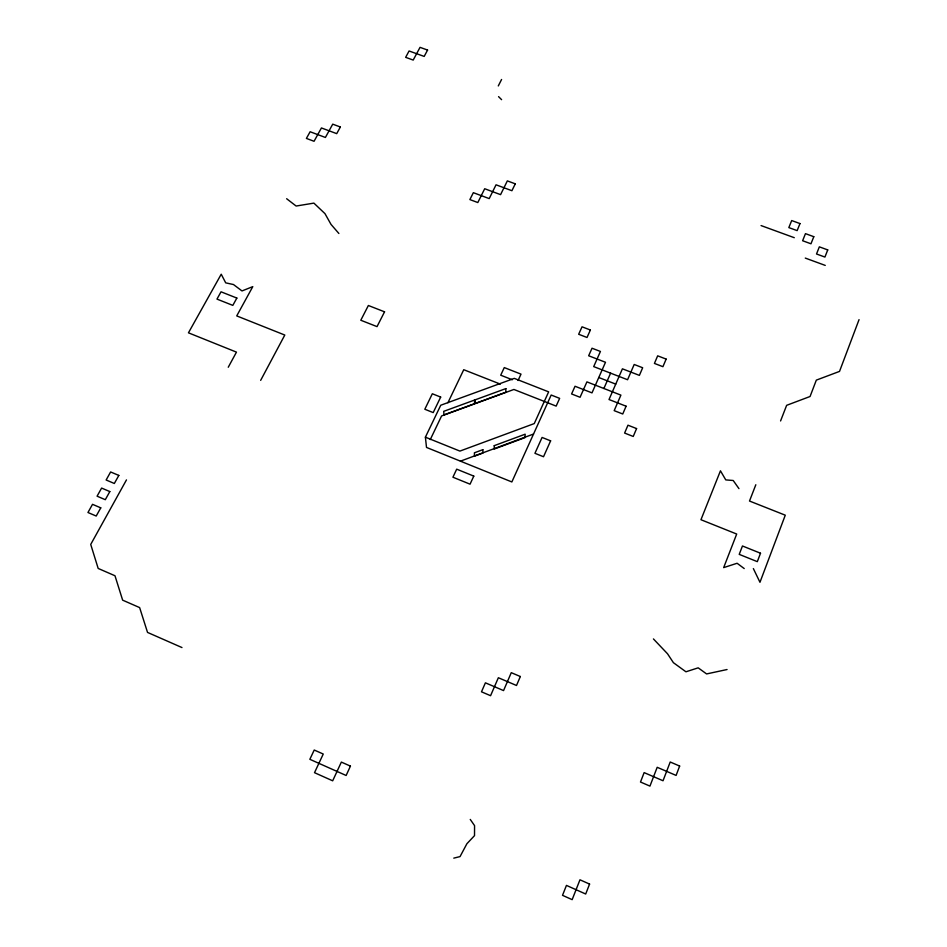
<?xml version="1.0" encoding="UTF-8"?>
<svg xmlns="http://www.w3.org/2000/svg" width="947" height="947" viewBox="0 0 947 947"><rect width="100%" height="100%" fill="white"/><g stroke="black" fill="none" stroke-linecap="round" stroke-linejoin="round"><path stroke-width="1.42" d="M859.047 319.636L839.527 371.402L816.326 380.126L810.064 396.497L786.637 405.328L780.577 420.953M755.824 484.746L749.503 501.034L785.276 515.192L759.968 582.287L753.362 568.591M603.878 388.495L610.602 373.165M518.056 380.516L521.016 374.136L504.278 367.59L500.714 375.201L512.315 379.759M430.281 439.562L441.586 415.958L513.913 389.466L556.161 406.109L559.641 398.356L551.178 395.029L511.853 481.952L426.505 447.434L425.392 437.171L440.746 405.233L514.304 378.374L548.644 391.857L534.262 423.581L459.911 451.092L425.392 437.171M447.919 402.735L463.746 369.709L500.359 384.127M498.288 85.94L501.579 79.477M260.662 380.363L284.798 335.049L236.726 315.907L252.79 286.633L241.994 290.942L233.483 284.538L225.706 282.857L221.231 274.204L188.453 332.823L236.466 352.13L228.251 367.247M126.472 479.892L90.723 544.43L98.18 568.449L114.978 575.752L122.648 600.161L139.635 607.595L147.531 632.418L181.978 647.559M727.059 669.529L706.592 673.933L698.188 667.836L685.936 671.79L673.4 662.675L667.528 653.773L653.43 638.929M460.443 461.153L533.528 434.046M453.779 858.136L460.041 856.597L466.895 843.741L474.518 835.633L474.565 825.63L470.257 819.427M761.068 225.575L794.284 237.697M805.281 258.081L825.251 265.409M598.776 377.51L615.739 384.115M744.224 568.567L737.109 563.264L723.674 567.608L736.695 534.037L700.958 519.725L720.454 470.813L725.769 479.904L733.203 480.496L738.956 488.628M286.633 198.728L296.127 206.032L313.895 203.12L324.975 213.643L331.012 224.392L338.884 233.495M498.56 96.63L501.602 99.66M494.239 445.658L494.216 449.032L524.981 437.621L525.171 434.188L494.239 445.658M505.864 388.601L505.793 392.247L475.347 403.386L475.264 399.8L505.864 388.601M679.65 766.052L676.099 775.427L657.194 767.295L649.95 786.105L640.492 782.021L644.138 772.61L663.03 780.754L670.216 762.004L679.65 766.052M760.512 553.226L757.316 561.654L739.228 554.374L742.46 545.981L760.512 553.226M589.579 884.084L585.696 894.015L566.448 885.398L562.518 895.329L572.154 899.65L579.966 879.799L589.579 884.084M827.737 249.913L824.92 257.063L816.515 253.985L819.344 246.847L827.737 249.913M813.804 236.691L810.975 243.793L802.618 240.739L805.471 233.649L813.804 236.691M799.99 223.575L797.137 230.618L788.827 227.6L791.692 220.556L799.99 223.575M636.585 428.577L633.235 436.46L624.606 433.063L627.968 425.191L636.585 428.577M666.155 359.091L662.924 366.69L654.424 363.423L657.668 355.835L666.155 359.091M520.341 676.525L516.506 685.486L498.359 677.732L490.57 695.702L481.49 691.807L485.409 682.823L503.555 690.588L511.273 672.666L520.341 676.525M626.097 406.204L622.747 413.993L614.177 410.643L620.901 395.124L586.915 381.878L580.073 397.278L571.586 393.952L575.03 386.258L591.993 392.875L605.5 362.275L588.655 355.764L592.029 348.224L600.434 351.455L593.698 366.607L627.577 379.735L634.194 364.477L642.67 367.756L639.391 375.379L622.416 368.821L609.016 399.527L626.097 406.204M550.621 440.84L543.519 456.738L534.937 453.305L542.075 437.443L550.621 440.84M590.383 330.018L587.022 337.487L578.664 334.267L582.038 326.81L590.383 330.018M350.437 766.123L346.128 775.486L309.847 759.305L314.226 750.024L323.247 754.037L314.511 772.681L332.681 780.813L341.358 762.086L350.437 766.123M473.796 476.104L470.055 484.177L452.926 477.217L456.691 469.167L473.796 476.104M440.675 397.077L433.205 412.596L424.824 409.246L432.329 393.763L440.675 397.077M515.275 183.836L511.913 190.714L496.039 184.807L489.208 198.598L473.346 192.679L469.878 199.58L477.821 202.551L484.698 188.737L500.572 194.644L507.343 180.889L515.275 183.836M384.553 311.823L377.024 326.62L360.795 320.24L368.371 305.502L384.553 311.823M427.582 50.061L424.185 56.418L409.08 50.984L405.647 57.341L413.2 60.063L420.042 47.35L427.582 50.061M340.364 126.993L336.718 133.645L321.435 127.952L314.049 141.281L306.402 138.416L310.119 131.751L325.401 137.457L332.728 124.164L340.364 126.993M236.857 298.068L232.82 305.384L216.97 299.098L221.03 291.806L236.857 298.068M100.773 507.852L96.203 516.044L87.953 512.505L92.522 504.325L100.773 507.852M109.828 491.564L105.306 499.696L97.079 496.181L101.613 488.072L109.828 491.564M118.825 475.418L114.338 483.479L106.135 479.999L110.621 471.961L118.825 475.418M482.852 449.671L474.4 452.808L474.494 456.146L482.899 453.033L482.852 449.671M474.506 400.072L443.717 411.341L443.977 414.881L474.601 403.671L474.506 400.072"/></g></svg>
